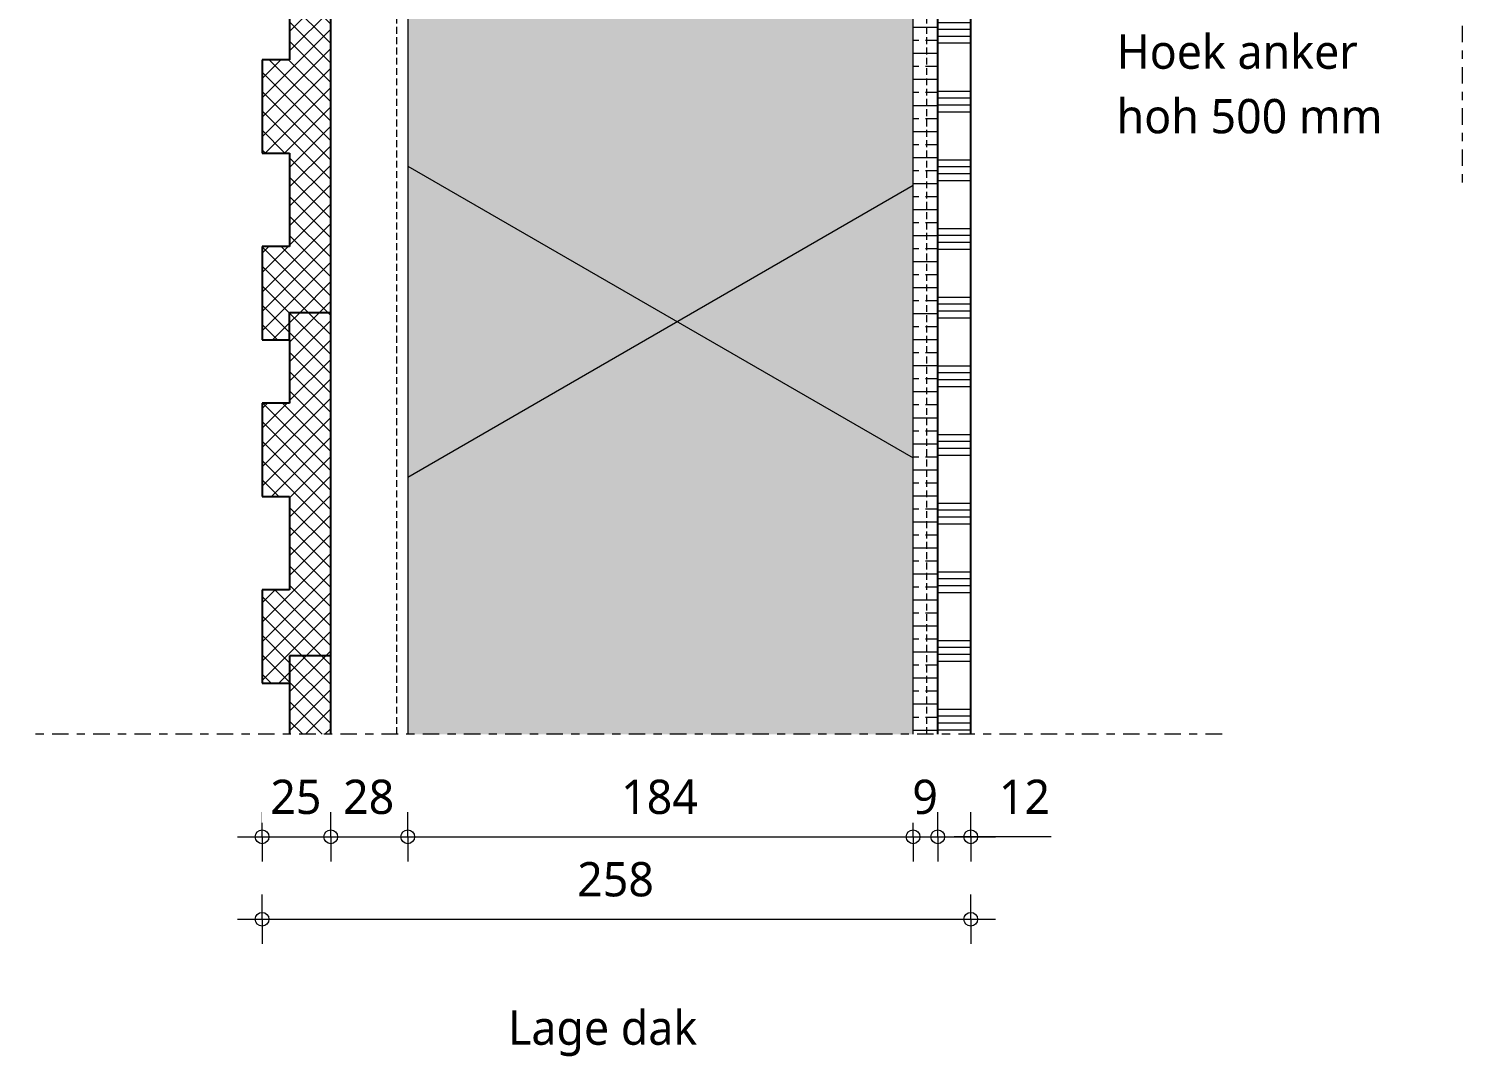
# Model space of a CAD drawing. Header units: millimetres. Extents: x 2927 to 18500, y -7154 to 6447.
# Drawn here: x 14342 to 14864, y 516 to 890 of the extents above; entities that cross this region are included whole.
import ezdxf

# ---------------------------------------------------------------- set-up
doc = ezdxf.new("R2010")
doc.units = ezdxf.units.MM
doc.linetypes.add('MV_center', pattern=[15, 6, -3, 3, -3])
doc.linetypes.add('MV_hidden', pattern=[3.75, 2.5, -1.25])
for name, color, linetype, lineweight in [('A-ANNO-DIMS', 211, 'Continuous', 13), ('A-ANNO-DIMS-5', 211, 'Continuous', 13), ('A-DETL', 90, 'Continuous', 13), ('A-DETL-GENF', 92, 'Continuous', 18), ('G-ANNO-TEXT', 231, 'Continuous', 13)]:
    doc.layers.add(name, color=color, linetype=linetype, lineweight=lineweight)
doc.styles.add('Segoe UI_3', font='segoeui.ttf', dxfattribs={"height": 12.5})
doc.dimstyles.new('2_5_mm_2', dxfattribs={"dimscale": 304.8, "dimtxt": 13.092049, "dimasz": 0.016404, "dimexe": 0.029528, "dimexo": 0.0625, "dimgap": 0.014764, "dimtad": 1, "dimdec": 0, "dimzin": 0, "dimdsep": 46, "dimtxsty": 'Segoe UI_3', "dimblk1": 'DOTBLANK', "dimblk2": 'DOTBLANK', "dimsah": 1, "dimcen": 0.09, "dimdle": 0.029528, "dimazin": 0, "dimtfac": 1, "dimtdec": 4, "dimtix": 1, "dimtmove": 1, "dimatfit": 3, "dimfxl": 0.029528, "dimfxlon": 1, "dimtvp": 1, "dimtfill": 1, "dimtolj": 1, "dimtzin": 0, "dimarcsym": 2})
doc.dimstyles.new('2_5_mm_4', dxfattribs={"dimscale": 304.8, "dimtxt": 13.092049, "dimasz": 0.016404, "dimexe": 0.029528, "dimexo": 0.0625, "dimgap": 0.014764, "dimtad": 1, "dimdec": 0, "dimzin": 0, "dimdsep": 46, "dimtxsty": 'Segoe UI_3', "dimblk1": 'DOTBLANK', "dimblk2": 'DOTBLANK', "dimsah": 1, "dimcen": 0.09, "dimdle": 0.029528, "dimazin": 0, "dimtfac": 1, "dimtdec": 4, "dimtix": 1, "dimtmove": 0, "dimatfit": 3, "dimfxl": 0.029528, "dimfxlon": 1, "dimtvp": 1, "dimtfill": 1, "dimtolj": 1, "dimtzin": 0, "dimarcsym": 2})
pattern_1 = [(45, (0, 0), (-3.5355339, 3.5355339), []), (135, (0, 0), (-3.5355339, -3.5355339), [])]

# ---------------------------------------------------------------- blocks, each defined once
blk = doc.blocks.new('42_isolatie - Type 1-V307-Details Domera')
at = {"layer": 'A-DETL-GENF'}
blk.add_hatch(color=256, dxfattribs=at).paths.add_polyline_path([(63.4, 0.8), (351.28, 0.8), (351.28, 184.8), (63.4, 184.8), (63.4, 102.02)])
at = {"layer": 'A-DETL-GENF', "lineweight": 13}
h = blk.add_hatch(dxfattribs=at)
h.set_pattern_fill('FP_24', color=256, style=0, pattern_type=2)
h.set_pattern_definition([(60, (-2126.39, 181.76), (-155.885, 90), []), (120, (-2126.39, 181.76), (-155.885, -90), [])])
h.paths.add_polyline_path([(63.4, 0.8), (351.28, 0.8), (351.28, 184.8), (63.4, 184.8), (63.4, 102.02)])
at = {"layer": 'A-DETL-GENF'}
for p, q in [((351.28, 184.8), (63.4, 184.8)), ((351.28, 184.8), (63.4, 184.8)), ((351.28, 95.8), (351.28, 184.8)), ((351.28, 89.8), (351.28, 95.8)), ((351.28, 89.8), (351.28, 95.8)), ((351.28, 86.97), (351.28, 89.8)), ((351.28, 3.63), (351.28, 86.97)), ((63.4, 0.8), (351.28, 0.8)), ((63.4, 0.8), (351.28, 0.8)), ((351.28, 0.8), (351.28, 3.63))]:
    blk.add_line(p, q, dxfattribs=at)
blk = doc.blocks.new('NLRS_00_DI_maskeer - Type 1-4235200-Details Domera')
at = {"layer": 'A-DETL-GENF', "linetype": 'MV_center'}
blk.add_line((334.5, 0), (-100, 0), dxfattribs=at)
blk = doc.blocks.new('NLRS_00_DI_maskeer - Type 1-4234724-Details Domera')
at = {"layer": 'A-DETL-GENF', "linetype": 'MV_center'}
blk.add_line((408, 0), (-100, 0), dxfattribs=at)
blk = doc.blocks.new('DIMBLOCK433-Details Domera')
at = {"layer": 'A-ANNO-DIMS-5'}
for p, q in [((14427.36, 596.02), (14427.36, 605.02)), ((14452.36, 596.02), (14452.36, 605.02)), ((14418.36, 596.02), (14452.36, 596.02)), ((14427.36, 596.02), (14427.36, 587.02)), ((14452.36, 596.02), (14452.36, 587.02))]:
    blk.add_line(p, q, dxfattribs=at)
for centre in [(14427.36, 596.02), (14452.36, 596.02)]:
    blk.add_circle(centre, 2.5, dxfattribs=at)
at = {"layer": 'A-ANNO-DIMS-5', "color": 0, "insert": (14430.34, 616.83), "char_height": 12.5, "width": 22.8516, "attachment_point": 1, "line_spacing_factor": 1.142579, "style": 'Segoe UI_3', "bg_fill": 3, "box_fill_scale": 1.25, "bg_fill_color": 9, "bg_fill_true_color": 13158600, "bg_fill_transparency": 0}
blk.add_mtext('25', dxfattribs=at)
blk = doc.blocks.new('_DotBlank')
at = {"color": 0, "linetype": 'ByBlock', "lineweight": -2}
blk.add_line((-0.5, 0), (-1, 0), dxfattribs=at)
blk.add_circle((0, 0), 0.5, dxfattribs=at)
blk = doc.blocks.new('DIMBLOCK434-Details Domera')
at = {"layer": 'A-ANNO-DIMS-5'}
for p, q in [((14452.36, 596.02), (14452.36, 605.02)), ((14480.36, 596.02), (14480.36, 605.02)), ((14452.36, 596.02), (14480.36, 596.02)), ((14452.36, 596.02), (14452.36, 587.02)), ((14480.36, 596.02), (14480.36, 587.02))]:
    blk.add_line(p, q, dxfattribs=at)
for centre in [(14452.36, 596.02), (14480.36, 596.02)]:
    blk.add_circle(centre, 2.5, dxfattribs=at)
at = {"layer": 'A-ANNO-DIMS-5', "color": 0, "insert": (14456.84, 616.83), "char_height": 12.5, "width": 22.8516, "attachment_point": 1, "line_spacing_factor": 1.142579, "style": 'Segoe UI_3', "bg_fill": 3, "box_fill_scale": 1.25, "bg_fill_color": 9, "bg_fill_true_color": 13158600, "bg_fill_transparency": 0}
blk.add_mtext('28', dxfattribs=at)
blk = doc.blocks.new('DIMBLOCK435-Details Domera')
at = {"layer": 'A-ANNO-DIMS-5'}
for p, q in [((14480.36, 596.02), (14480.36, 605.02)), ((14664.36, 596.02), (14664.36, 605.02)), ((14480.36, 596.02), (14664.36, 596.02)), ((14480.36, 596.02), (14480.36, 587.02)), ((14664.36, 596.02), (14664.36, 587.02))]:
    blk.add_line(p, q, dxfattribs=at)
for centre in [(14480.36, 596.02), (14664.36, 596.02)]:
    blk.add_circle(centre, 2.5, dxfattribs=at)
at = {"layer": 'A-ANNO-DIMS-5', "color": 0, "insert": (14558.08, 616.83), "char_height": 12.5, "width": 34.2774, "attachment_point": 1, "line_spacing_factor": 1.142579, "style": 'Segoe UI_3', "bg_fill": 3, "box_fill_scale": 1.25, "bg_fill_color": 9, "bg_fill_true_color": 13158600, "bg_fill_transparency": 0}
blk.add_mtext('184', dxfattribs=at)
blk = doc.blocks.new('DIMBLOCK436-Details Domera')
at = {"layer": 'A-ANNO-DIMS-5'}
for p, q in [((14664.36, 596.02), (14664.36, 605.02)), ((14673.36, 596.02), (14673.36, 605.02)), ((14664.36, 596.02), (14673.36, 596.02)), ((14664.36, 596.02), (14664.36, 587.02)), ((14673.36, 596.02), (14673.36, 587.02))]:
    blk.add_line(p, q, dxfattribs=at)
for centre in [(14664.36, 596.02), (14673.36, 596.02)]:
    blk.add_circle(centre, 2.5, dxfattribs=at)
at = {"layer": 'A-ANNO-DIMS-5', "color": 0, "insert": (14664.1, 616.83), "char_height": 12.5, "width": 11.4258, "attachment_point": 1, "line_spacing_factor": 1.142579, "style": 'Segoe UI_3', "bg_fill": 3, "box_fill_scale": 1.25, "bg_fill_color": 9, "bg_fill_true_color": 13158600, "bg_fill_transparency": 0}
blk.add_mtext('9', dxfattribs=at)
blk = doc.blocks.new('DIMBLOCK437-Details Domera')
at = {"layer": 'A-ANNO-DIMS-5'}
for p, q in [((14673.36, 596.02), (14673.36, 605.02)), ((14685.36, 596.02), (14685.36, 605.02)), ((14673.36, 596.02), (14694.36, 596.02)), ((14673.36, 596.02), (14673.36, 587.02)), ((14685.63, 596.02), (14679.36, 596.02)), ((14685.36, 596.02), (14685.36, 587.02)), ((14714.67, 596.02), (14685.63, 596.02))]:
    blk.add_line(p, q, dxfattribs=at)
for centre in [(14673.36, 596.02), (14685.36, 596.02)]:
    blk.add_circle(centre, 2.5, dxfattribs=at)
at = {"layer": 'A-ANNO-DIMS-5', "color": 0, "insert": (14695.63, 616.83), "char_height": 12.5, "width": 22.8516, "attachment_point": 1, "line_spacing_factor": 1.142579, "style": 'Segoe UI_3', "bg_fill": 3, "box_fill_scale": 1.25, "bg_fill_color": 9, "bg_fill_true_color": 13158600, "bg_fill_transparency": 0}
blk.add_mtext('12', dxfattribs=at)
blk = doc.blocks.new('DIMBLOCK438-Details Domera')
at = {"layer": 'A-ANNO-DIMS-5'}
for p, q in [((14427.36, 566.02), (14427.36, 575.02)), ((14685.36, 566.02), (14685.36, 575.02)), ((14418.36, 566.02), (14694.36, 566.02)), ((14427.36, 566.02), (14427.36, 557.02)), ((14685.36, 566.02), (14685.36, 557.02))]:
    blk.add_line(p, q, dxfattribs=at)
for centre in [(14427.36, 566.02), (14685.36, 566.02)]:
    blk.add_circle(centre, 2.5, dxfattribs=at)
at = {"layer": 'A-ANNO-DIMS-5', "color": 0, "insert": (14542.08, 586.83), "char_height": 12.5, "width": 34.2774, "attachment_point": 1, "line_spacing_factor": 1.142579, "style": 'Segoe UI_3', "bg_fill": 3, "box_fill_scale": 1.25, "bg_fill_color": 9, "bg_fill_true_color": 13158600, "bg_fill_transparency": 0}
blk.add_mtext('258', dxfattribs=at)

msp = doc.modelspace()

# ---------------------------------------------------------------- hatches: boundary and pattern name
at = {"layer": 'A-DETL-GENF', "lineweight": 13}
h = msp.add_hatch(dxfattribs=at)
h.set_pattern_fill('FP_4', color=250, style=0, pattern_type=2)
h.set_pattern_definition([(0, (0, 0), (0, 9.476), []), (0, (0, 4.738), (0, 9.476), [4.738, -2.369])])
h.paths.add_polyline_path([(14673.36, 633.38), (14673.36, 960.26), (14664.36, 960.26), (14664.36, 633.38)])
h = msp.add_hatch(dxfattribs=at)
h.set_pattern_fill('FP_144', color=253, style=0, pattern_type=2)
h.set_pattern_definition([(0, (0, 10), (0, 25), []), (0, (0, 12.5), (0, 25), []), (0, (0, 15), (0, 25), []), (0, (0, 17.5), (0, 25), [])])
h.paths.add_polyline_path([(14685.36, 633.38), (14685.36, 933.26), (14673.36, 933.26), (14673.36, 633.38)])
h = msp.add_hatch(dxfattribs=at)
h.set_pattern_fill('FP_12', color=250, style=0, pattern_type=2)
h.set_pattern_definition(pattern_1)
h.paths.add_polyline_path([(14427.36, 776.92), (14437.36, 776.92), (14437.36, 786.92), (14452.36, 786.92), (14452.36, 911.92), (14437.36, 911.92), (14437.36, 878.92), (14427.36, 878.92), (14427.36, 844.92), (14437.36, 844.92), (14437.36, 810.92), (14427.36, 810.92)])
h = msp.add_hatch(dxfattribs=at)
h.set_pattern_fill('FP_12', color=250, style=0, pattern_type=2)
h.set_pattern_definition(pattern_1)
h.paths.add_polyline_path([(14437.36, 651.92), (14437.36, 661.92), (14452.36, 661.92), (14452.36, 786.92), (14437.36, 786.92), (14437.36, 753.92), (14427.36, 753.92), (14427.36, 719.92), (14437.36, 719.92), (14437.36, 685.92), (14427.36, 685.92), (14427.36, 651.92)])
h = msp.add_hatch(dxfattribs=at)
h.set_pattern_fill('FP_12', color=250, style=0, pattern_type=2)
h.set_pattern_definition(pattern_1)
h.paths.add_polyline_path([(14437.36, 633.38), (14452.36, 633.38), (14452.36, 661.92), (14437.36, 661.92), (14437.36, 642.47)])

# ---------------------------------------------------------------- linework, layer by layer
at = {"layer": 'A-DETL', "linetype": 'MV_hidden', "lineweight": 18}
for p, q in [((14669.36, 633.38), (14669.36, 963.26)), ((14476.36, 633.38), (14476.36, 949.26))]:
    msp.add_line(p, q, dxfattribs=at)
at = {"layer": 'A-DETL', "lineweight": 25}
for p, q in [((14673.36, 633.38), (14673.36, 933.26)), ((14685.36, 633.38), (14685.36, 933.26)), ((14437.36, 911.92), (14437.36, 878.92)), ((14452.36, 786.92), (14452.36, 911.92)), ((14437.36, 878.92), (14427.36, 878.92)), ((14427.36, 878.92), (14427.36, 844.92)), ((14427.36, 844.92), (14437.36, 844.92)), ((14437.36, 844.92), (14437.36, 810.92)), ((14437.36, 810.92), (14427.36, 810.92)), ((14427.36, 810.92), (14427.36, 776.92)), ((14437.36, 776.92), (14437.36, 786.92)), ((14437.36, 786.92), (14452.36, 786.92)), ((14452.36, 661.92), (14452.36, 786.92)), ((14427.36, 776.92), (14437.36, 776.92)), ((14437.36, 776.92), (14437.36, 753.92)), ((14437.36, 753.92), (14427.36, 753.92)), ((14427.36, 753.92), (14427.36, 719.92)), ((14427.36, 719.92), (14437.36, 719.92)), ((14437.36, 719.92), (14437.36, 685.92)), ((14437.36, 685.92), (14427.36, 685.92)), ((14427.36, 685.92), (14427.36, 651.92)), ((14452.36, 661.92), (14437.36, 661.92)), ((14437.36, 661.92), (14437.36, 633.38)), ((14452.36, 633.38), (14452.36, 661.92)), ((14427.36, 651.92), (14437.36, 651.92))]:
    msp.add_line(p, q, dxfattribs=at)

# ---------------------------------------------------------------- block references
at = {"layer": 'A-DETL-GENF', "linetype": 'MV_center', "rotation": 89.99999999999991}
msp.add_blockref('NLRS_00_DI_maskeer - Type 1-4234724-Details Domera', (14864.36, 933.26), dxfattribs=at)
at = {"layer": 'A-DETL-GENF', "rotation": 89.99999999999991}
msp.add_blockref('42_isolatie - Type 1-V307-Details Domera', (14665.16, 569.98), dxfattribs=at)
at = {"layer": 'A-DETL-GENF', "linetype": 'MV_center'}
msp.add_blockref('NLRS_00_DI_maskeer - Type 1-4235200-Details Domera', (14442.36, 633.38), dxfattribs=at)

# ---------------------------------------------------------------- texts
at = {"layer": 'G-ANNO-TEXT', "color": 7, "char_height": 12.5, "attachment_point": 1, "style": 'Segoe UI_3'}
for s, insert, width in [('Hoek anker', (14738.47, 888.12), 107.0253), ('hoh 500 mm', (14738.47, 864.63), 120.2531)]:
    msp.add_mtext(s, dxfattribs=dict(at, insert=insert, width=width))
at = {"layer": 'G-ANNO-TEXT', "color": 1, "insert": (14516.86, 532.8), "char_height": 12.5, "width": 84.1772, "attachment_point": 1, "style": 'Segoe UI_3'}
msp.add_mtext('Lage dak', dxfattribs=at)

# ---------------------------------------------------------------- dimensions: what is measured, and where the dimension line sits
at = {"layer": 'A-ANNO-DIMS'}
dim = msp.add_linear_dim(base=(14452.36, 596.02), p1=(14427.36, 605.02), p2=(14452.36, 605.02), dimstyle='2_5_mm_4', override={"dimpost": '<>', "dimfxl": 25}, dxfattribs=at)
dim.commit()
dim.dimension.update_dxf_attribs({"geometry": 'DIMBLOCK433-Details Domera', "text_midpoint": (14439.86, 606.99)})

# ---------------------------------------------------------------- next in the draw order: dimensions: what is measured, and where the dimension line sits
dim = msp.add_linear_dim(base=(14480.36, 596.02), p1=(14452.36, 605.02), p2=(14480.36, 605.02), dimstyle='2_5_mm_4', override={"dimpost": '<>', "dimfxl": 28}, dxfattribs=at)
dim.commit()
dim.dimension.update_dxf_attribs({"geometry": 'DIMBLOCK434-Details Domera', "text_midpoint": (14466.36, 606.98)})

# ---------------------------------------------------------------- next in the draw order: dimensions: what is measured, and where the dimension line sits
dim = msp.add_linear_dim(base=(14664.36, 596.02), p1=(14480.36, 605.02), p2=(14664.36, 605.02), dimstyle='2_5_mm_4', override={"dimpost": '<>', "dimfxl": 184}, dxfattribs=at)
dim.commit()
dim.dimension.update_dxf_attribs({"geometry": 'DIMBLOCK435-Details Domera', "text_midpoint": (14572.36, 607.01)})

# ---------------------------------------------------------------- next in the draw order: dimensions: what is measured, and where the dimension line sits
dim = msp.add_linear_dim(base=(14673.36, 596.02), p1=(14664.36, 605.02), p2=(14673.36, 605.02), dimstyle='2_5_mm_4', override={"dimpost": '<>', "dimfxl": 9}, dxfattribs=at)
dim.commit()
dim.dimension.update_dxf_attribs({"geometry": 'DIMBLOCK436-Details Domera', "text_midpoint": (14668.86, 606.99)})

# ---------------------------------------------------------------- next in the draw order: dimensions: what is measured, and where the dimension line sits
dim = msp.add_linear_dim(base=(14685.36, 596.02), p1=(14673.36, 605.02), p2=(14685.36, 605.02), dimstyle='2_5_mm_2', override={"dimpost": '<>', "dimfxl": 12}, dxfattribs=at)
dim.commit()
dim.dimension.update_dxf_attribs({"geometry": 'DIMBLOCK437-Details Domera', "text_midpoint": (14707.05, 608.5), "dimtype": 160})

# ---------------------------------------------------------------- next in the draw order: dimensions: what is measured, and where the dimension line sits
dim = msp.add_linear_dim(base=(14685.36, 566.02), p1=(14427.36, 575.02), p2=(14685.36, 575.02), dimstyle='2_5_mm_4', override={"dimpost": '<>', "dimfxl": 258}, dxfattribs=at)
dim.commit()
dim.dimension.update_dxf_attribs({"geometry": 'DIMBLOCK438-Details Domera', "text_midpoint": (14556.36, 576.99)})

doc.saveas('drawing.dxf')
